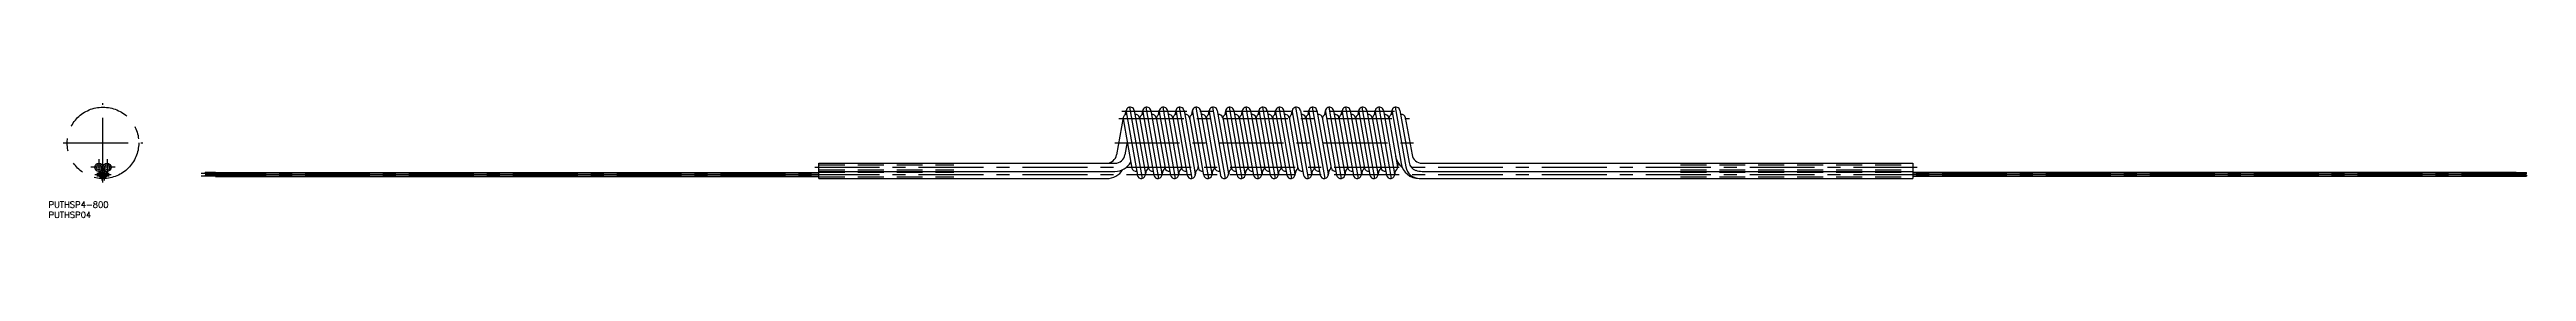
# Model space of a CAD drawing. Extents: x -26 to 1185, y -21 to 35.
import ezdxf

# ---------------------------------------------------------------- set-up
doc = ezdxf.new("R2010")
doc.units = 0
for name, pattern in [('CENTER', [50.8, 31.75, -6.35, 6.35, -6.35]), ('DASHED', [19.05, 12.7, -6.35]), ('PHANTOM', [63.5, 31.75, -6.35, 6.35, -6.35, 6.35, -6.35])]:
    doc.linetypes.add(name, pattern=pattern)
doc.layers.get('0').update_dxf_attribs({"linetype": 'CONTINUOUS'})
doc.layers.add('CENTER', color=1, linetype='CENTER')
doc.styles.get("Standard").update_dxf_attribs({"font": 'txt.shx', "height": 3, "bigfont": 'bigfont.shx'})

msp = doc.modelspace()

# ---------------------------------------------------------------- linework, layer by layer
at = {"color": 7, "linetype": 'CONTINUOUS'}
for p, q in [((498.9, 27.9), (495.6, 9.6)), ((498.9, 27.2), (503.1, 3.1)), ((499.9, 29.3), (500.3, 31.3)), ((500.3, 30.7), (505.8, -0.3)), ((501.9, 33), (508.1, -2)), ((504.2, 31.3), (509.7, 0.3)), ((506.9, 27.9), (511.2, 3.1)), ((507, 27.9), (506.9, 27.5)), ((508.1, 29.3), (508.4, 31.3)), ((508.4, 30.7), (513.9, -0.3)), ((510, 33), (516.2, -2)), ((512.3, 31.3), (517.8, 0.3)), ((515, 27.9), (519.4, 3.1)), ((515.1, 27.9), (515.1, 27.5)), ((516.2, 29.3), (516.5, 31.3)), ((516.5, 30.7), (522, -0.3)), ((518.2, 33), (524.3, -2)), ((520.5, 31.3), (525.9, 0.3)), ((523.1, 27.9), (527.5, 3.1)), ((523.2, 27.9), (523.2, 27.5)), ((524.3, 29.3), (524.7, 31.3)), ((524.7, 30.7), (530.1, -0.3)), ((526.3, 33), (532.4, -2)), ((528.6, 31.3), (534.1, 0.3)), ((531.2, 27.9), (535.6, 3.1)), ((531.4, 27.9), (531.3, 27.5)), ((532.4, 29.3), (532.8, 31.3)), ((532.8, 30.7), (538.2, -0.3)), ((534.4, 33), (540.6, -2)), ((536.7, 31.3), (542.2, 0.3)), ((539.4, 27.9), (543.7, 3.1)), ((539.5, 27.9), (539.4, 27.5)), ((540.5, 29.3), (540.9, 31.3)), ((540.9, 30.7), (546.4, -0.3)), ((542.5, 33), (548.7, -2)), ((544.8, 31.3), (550.3, 0.3)), ((547.5, 27.9), (551.8, 3.1)), ((547.6, 27.9), (547.5, 27.5)), ((548.7, 29.3), (549, 31.3)), ((549, 30.7), (554.5, -0.3)), ((550.6, 33), (556.8, -2)), ((553, 31.3), (558.4, 0.3)), ((555.6, 27.9), (560, 3.1)), ((555.7, 27.9), (555.7, 27.5)), ((556.8, 29.3), (557.1, 31.3)), ((557.1, 30.7), (562.6, -0.3)), ((558.8, 33), (564.9, -2)), ((561.1, 31.3), (566.6, 0.3)), ((563.7, 27.9), (568.1, 3.1)), ((563.9, 27.9), (563.8, 27.5)), ((564.9, 29.3), (565.3, 31.3)), ((565.3, 30.7), (570.7, -0.3)), ((566.9, 33), (573.1, -2)), ((569.2, 31.3), (574.7, 0.3)), ((571.9, 27.9), (576.2, 3.1)), ((572, 27.9), (571.9, 27.5)), ((573, 29.3), (573.4, 31.3)), ((573.4, 30.7), (578.9, -0.3)), ((575, 33), (581.2, -2)), ((577.3, 31.3), (582.8, 0.3)), ((580, 27.9), (584.3, 3.1)), ((580.1, 27.9), (580, 27.5)), ((581.2, 29.3), (581.5, 31.3)), ((581.5, 30.7), (587, -0.3)), ((583.1, 33), (589.3, -2)), ((585.5, 31.3), (590.9, 0.3)), ((588.1, 27.9), (592.5, 3.1)), ((588.2, 27.9), (588.2, 27.5)), ((589.3, 29.3), (589.6, 31.3)), ((589.6, 30.7), (595.1, -0.3)), ((591.3, 33), (597.4, -2)), ((593.6, 31.3), (599, 0.3)), ((596.2, 27.9), (600.6, 3.1)), ((596.3, 27.9), (596.3, 27.5)), ((597.4, 29.3), (597.8, 31.3)), ((597.8, 30.7), (603.2, -0.3)), ((599.4, 33), (605.5, -2)), ((601.7, 31.3), (607.2, 0.3)), ((604.3, 27.9), (608.7, 3.1)), ((604.5, 27.9), (604.4, 27.5)), ((605.5, 29.3), (605.9, 31.3)), ((605.9, 30.7), (611.4, -0.3)), ((607.5, 33), (613.7, -2)), ((609.8, 31.3), (615.3, 0.3)), ((612.5, 27.9), (616.8, 3.1)), ((612.6, 27.9), (612.5, 27.5)), ((613.7, 29.3), (614, 31.3)), ((614, 30.7), (619.5, -0.3)), ((615.6, 33), (621.8, -2)), ((618, 31.3), (623.4, 0.3)), ((620.6, 27.9), (625, 3.1)), ((620.7, 27.9), (620.7, 27.5)), ((621.8, 29.3), (622.1, 31.3)), ((622.1, 30.7), (627.6, -0.3)), ((623.8, 33), (629.9, -2)), ((626.1, 31.3), (631.5, 0.3)), ((628.7, 27.9), (633, 3.8)), ((628.8, 27.9), (628.8, 27.5)), ((629.9, 29.3), (630.3, 31.3)), ((630.3, 30.7), (634.7, 5.4)), ((631.9, 33), (637, 3.8)), ((634.2, 31.3), (638.7, 5.8)), ((636.8, 27.9), (640.1, 9.6)), ((500.8, 16), (499.7, 9.6)), ((50, 0.3), (50, 0.9)), ((55, 0.9), (50, 0.9)), ((55, 0.3), (50, 0.3)), ((55, 1), (350, 1)), ((55, 0.2), (55, 1)), ((55, 0.2), (350, 0.2)), ((350, 5.5), (494.8, 5.5)), ((350, -2), (350, 5.5)), ((350, 1.5), (494.8, 1.5)), ((510, 1.7), (509.7, -0.3)), ((511.1, 3.1), (511.2, 3.5)), ((518.2, 1.7), (517.8, -0.3)), ((519.2, 3.1), (519.3, 3.5)), ((526.3, 1.7), (525.9, -0.3)), ((527.4, 3.1), (527.4, 3.5)), ((534.4, 1.7), (534.1, -0.3)), ((535.5, 3.1), (535.5, 3.5)), ((542.5, 1.7), (542.2, -0.3)), ((543.6, 3.1), (543.7, 3.5)), ((550.7, 1.7), (550.3, -0.3)), ((551.7, 3.1), (551.8, 3.5)), ((558.8, 1.7), (558.4, -0.3)), ((559.9, 3.1), (559.9, 3.5)), ((566.9, 1.7), (566.6, -0.3)), ((568, 3.1), (568, 3.5)), ((575, 1.7), (574.7, -0.3)), ((576.1, 3.1), (576.2, 3.5)), ((583.2, 1.7), (582.8, -0.3)), ((584.2, 3.1), (584.3, 3.5)), ((591.3, 1.7), (590.9, -0.3)), ((592.3, 3.1), (592.4, 3.5)), ((599.4, 1.7), (599, -0.3)), ((600.5, 3.1), (600.5, 3.5)), ((607.5, 1.7), (607.2, -0.3)), ((608.6, 3.1), (608.7, 3.5)), ((615.7, 1.7), (615.3, -0.3)), ((616.7, 3.1), (616.8, 3.5)), ((623.8, 1.7), (623.4, -0.3)), ((624.8, 3.1), (624.9, 3.5)), ((631.9, 1.7), (631.5, -0.3)), ((633, 3.1), (633.4, 5.5)), ((645, 5.5), (885, 5.5)), ((645, 1.5), (885, 1.5)), ((885, 5.5), (885, -2)), ((1180, 1), (885, 1)), ((1180, 0.2), (885, 0.2)), ((1180, 1), (1180, 0.2)), ((1180, 0.9), (1185, 0.9)), ((1180, 0.3), (1185, 0.3)), ((1185, 0.3), (1185, 0.9)), ((0, -1.2), (0, -2)), ((55, -0.3), (50, -0.3)), ((50, -0.3), (50, -0.9)), ((55, -0.9), (50, -0.9)), ((55, -0.2), (350, -0.2)), ((55, -0.2), (55, -1)), ((55, -1), (350, -1)), ((350, -2), (490.9, -2)), ((643.6, -2), (885, -2)), ((1180, -0.2), (885, -0.2)), ((1180, -1), (885, -1)), ((1180, -0.2), (1180, -1)), ((1180, -0.3), (1185, -0.3)), ((1180, -0.9), (1185, -0.9)), ((1185, -0.3), (1185, -0.9))]:
    msp.add_line(p, q, dxfattribs=at)
at = {"color": 3, "linetype": 'PHANTOM'}
msp.add_line((-19.5, 15.5), (19.5, 15.5), dxfattribs=at)
at = {"color": 3, "linetype": 'DASHED'}
for p, q in [((350, 4.7), (416.1, 4.7)), ((350, 2.2), (416.1, 2.2)), ((350, 1.2), (416.1, 1.2)), ((771.3, 4.7), (885, 4.7)), ((771.3, 2.2), (885, 2.2)), ((771.3, 1.2), (885, 1.2)), ((350, -1.2), (416.1, -1.2)), ((771.3, -1.2), (885, -1.2))]:
    msp.add_line(p, q, dxfattribs=at)
at = {"color": 3, "linetype": 'PHANTOM'}
msp.add_circle((0, 15.5), 17.5, dxfattribs=at)
at = {"color": 7, "linetype": 'CONTINUOUS'}
for centre, radius in [((-2, 3.5), 2), ((-2, 3.5), 1.25), ((0, 0), 2), ((0, 0), 1.25), ((-0.6, 0.6), 0.405), ((-0.6, 0.6), 0.255), ((2, 3.5), 2), ((0.6, 0.6), 0.405), ((0.6, 0.6), 0.255), ((2, 3.5), 1.25), ((-0.6, -0.6), 0.405), ((-0.6, -0.6), 0.255), ((0.6, -0.6), 0.405), ((0.6, -0.6), 0.255)]:
    msp.add_circle(centre, radius, dxfattribs=at)
for centre, radius, start, end in [((500.8, 27.5), 2, 100, 190), ((502.3, 31), 2, 10, 190), ((504.9, 27.5), 2, 10, 100), ((509, 27.5), 2, 100, 190), ((510.4, 31), 2, 10, 190), ((513, 27.5), 2, 10, 100), ((517.1, 27.5), 2, 100, 190), ((518.5, 31), 2, 10, 190), ((521.1, 27.5), 2, 10, 100), ((525.2, 27.5), 2, 100, 190), ((526.6, 31), 2, 10, 190), ((529.3, 27.5), 2, 10, 100), ((533.3, 27.5), 2, 100, 190), ((534.7, 31), 2, 10, 190), ((537.4, 27.5), 2, 10, 100), ((541.5, 27.5), 2, 100, 190), ((542.9, 31), 2, 10, 190), ((545.5, 27.5), 2, 10, 100), ((549.6, 27.5), 2, 100, 190), ((551, 31), 2, 10, 190), ((553.6, 27.5), 2, 10, 100), ((557.7, 27.5), 2, 100, 190), ((559.1, 31), 2, 10, 190), ((561.8, 27.5), 2, 10, 100), ((565.8, 27.5), 2, 100, 190), ((567.2, 31), 2, 10, 190), ((569.9, 27.5), 2, 10, 100), ((573.9, 27.5), 2, 100, 190), ((575.4, 31), 2, 10, 190), ((578, 27.5), 2, 10, 100), ((582.1, 27.5), 2, 100, 190), ((583.5, 31), 2, 10, 190), ((586.1, 27.5), 2, 10, 100), ((590.2, 27.5), 2, 100, 190), ((591.6, 31), 2, 10, 190), ((594.3, 27.5), 2, 10, 100), ((598.3, 27.5), 2, 100, 190), ((599.7, 31), 2, 10, 190), ((602.4, 27.5), 2, 10, 100), ((606.4, 27.5), 2, 100, 190), ((607.9, 31), 2, 10, 190), ((610.5, 27.5), 2, 10, 100), ((614.6, 27.5), 2, 100, 190), ((616, 31), 2, 10, 190), ((618.6, 27.5), 2, 10, 100), ((622.7, 27.5), 2, 100, 190), ((624.1, 31), 2, 10, 190), ((626.7, 27.5), 2, 10, 100), ((630.8, 27.5), 2, 100, 190), ((632.2, 31), 2, 10, 190), ((634.9, 27.5), 2, 10, 100), ((490.7, 10.5), 5, 270, 350), ((490.9, 7), 9, 270, 328.6363), ((494.8, 10.5), 5, 270, 350), ((494.8, 10.5), 9, 270, 330.3436), ((505.1, 3.5), 2, 190, 280), ((507.7, 0), 2, 190, 10), ((509.1, 3.5), 2, 280, 10), ((513.2, 3.5), 2, 190, 280), ((515.8, 0), 2, 190, 10), ((517.3, 3.5), 2, 280, 10), ((521.3, 3.5), 2, 190, 280), ((524, 0), 2, 190, 10), ((525.4, 3.5), 2, 280, 10), ((529.4, 3.5), 2, 190, 280), ((532.1, 0), 2, 190, 10), ((533.5, 3.5), 2, 280, 10), ((537.6, 3.5), 2, 190, 280), ((540.2, 0), 2, 190, 10), ((541.6, 3.5), 2, 280, 10), ((545.7, 3.5), 2, 190, 280), ((548.3, 0), 2, 190, 10), ((549.8, 3.5), 2, 280, 10), ((553.8, 3.5), 2, 190, 280), ((556.5, 0), 2, 190, 10), ((557.9, 3.5), 2, 280, 10), ((561.9, 3.5), 2, 190, 280), ((564.6, 0), 2, 190, 10), ((566, 3.5), 2, 280, 10), ((570.1, 3.5), 2, 190, 280), ((572.7, 0), 2, 190, 10), ((574.1, 3.5), 2, 280, 10), ((578.2, 3.5), 2, 190, 280), ((580.8, 0), 2, 190, 10), ((582.3, 3.5), 2, 280, 10), ((586.3, 3.5), 2, 190, 280), ((589, 0), 2, 190, 10), ((590.4, 3.5), 2, 280, 10), ((594.4, 3.5), 2, 190, 280), ((597.1, 0), 2, 190, 10), ((598.5, 3.5), 2, 280, 10), ((602.6, 3.5), 2, 190, 280), ((605.2, 0), 2, 190, 10), ((606.6, 3.5), 2, 280, 10), ((610.7, 3.5), 2, 190, 280), ((613.3, 0), 2, 190, 10), ((614.7, 3.5), 2, 280, 10), ((618.8, 3.5), 2, 190, 280), ((621.4, 0), 2, 190, 10), ((622.9, 3.5), 2, 280, 10), ((626.9, 3.5), 2, 190, 280), ((629.6, 0), 2, 190, 10), ((631, 3.5), 2, 280, 10), ((640.9, 10.5), 9, 190, 231.3346), ((643.6, 7), 9, 190, 270), ((643.9, 5), 7, 190, 270), ((643.6, 6.7), 5, 190, 250), ((645, 10.5), 5, 190, 270), ((645, 10.5), 9, 250, 270)]:
    msp.add_arc(centre, radius, start, end, dxfattribs=at)
at = {"layer": 'CENTER', "color": 1, "linetype": 'CENTER'}
for p, q in [((0, -4), (0, 35)), ((496.8, 27.5), (638.9, 27.5)), ((498.2, 31), (636.3, 31)), ((494.7, 15.5), (641, 15.5)), ((6, 3.5), (-6, 3.5)), ((-4, 0), (4, 0)), ((-3, 0.6), (3, 0.6)), ((-2, 7.5), (-2, -0.5)), ((-0.6, 3), (-0.6, -3)), ((0.6, 3), (0.6, -3)), ((2, 7.5), (2, -0.5)), ((48, 0.6), (352, 0.6)), ((348, 3.5), (887, 3.5)), ((348, 0), (887, 0)), ((1185, 0.6), (883, 0.6)), ((-3, -0.6), (3, -0.6)), ((48, -0.6), (352, -0.6)), ((1185, -0.6), (883, -0.6))]:
    msp.add_line(p, q, dxfattribs=at)

# ---------------------------------------------------------------- texts
at = {"color": 7, "linetype": 'CONTINUOUS'}
for s, p in [('PUTHSP4-800', (-26.6, -16.3)), ('PUTHSP04', (-26.6, -21.3))]:
    msp.add_text(s, height=3, dxfattribs=at).set_placement(p)

doc.saveas('drawing.dxf')
